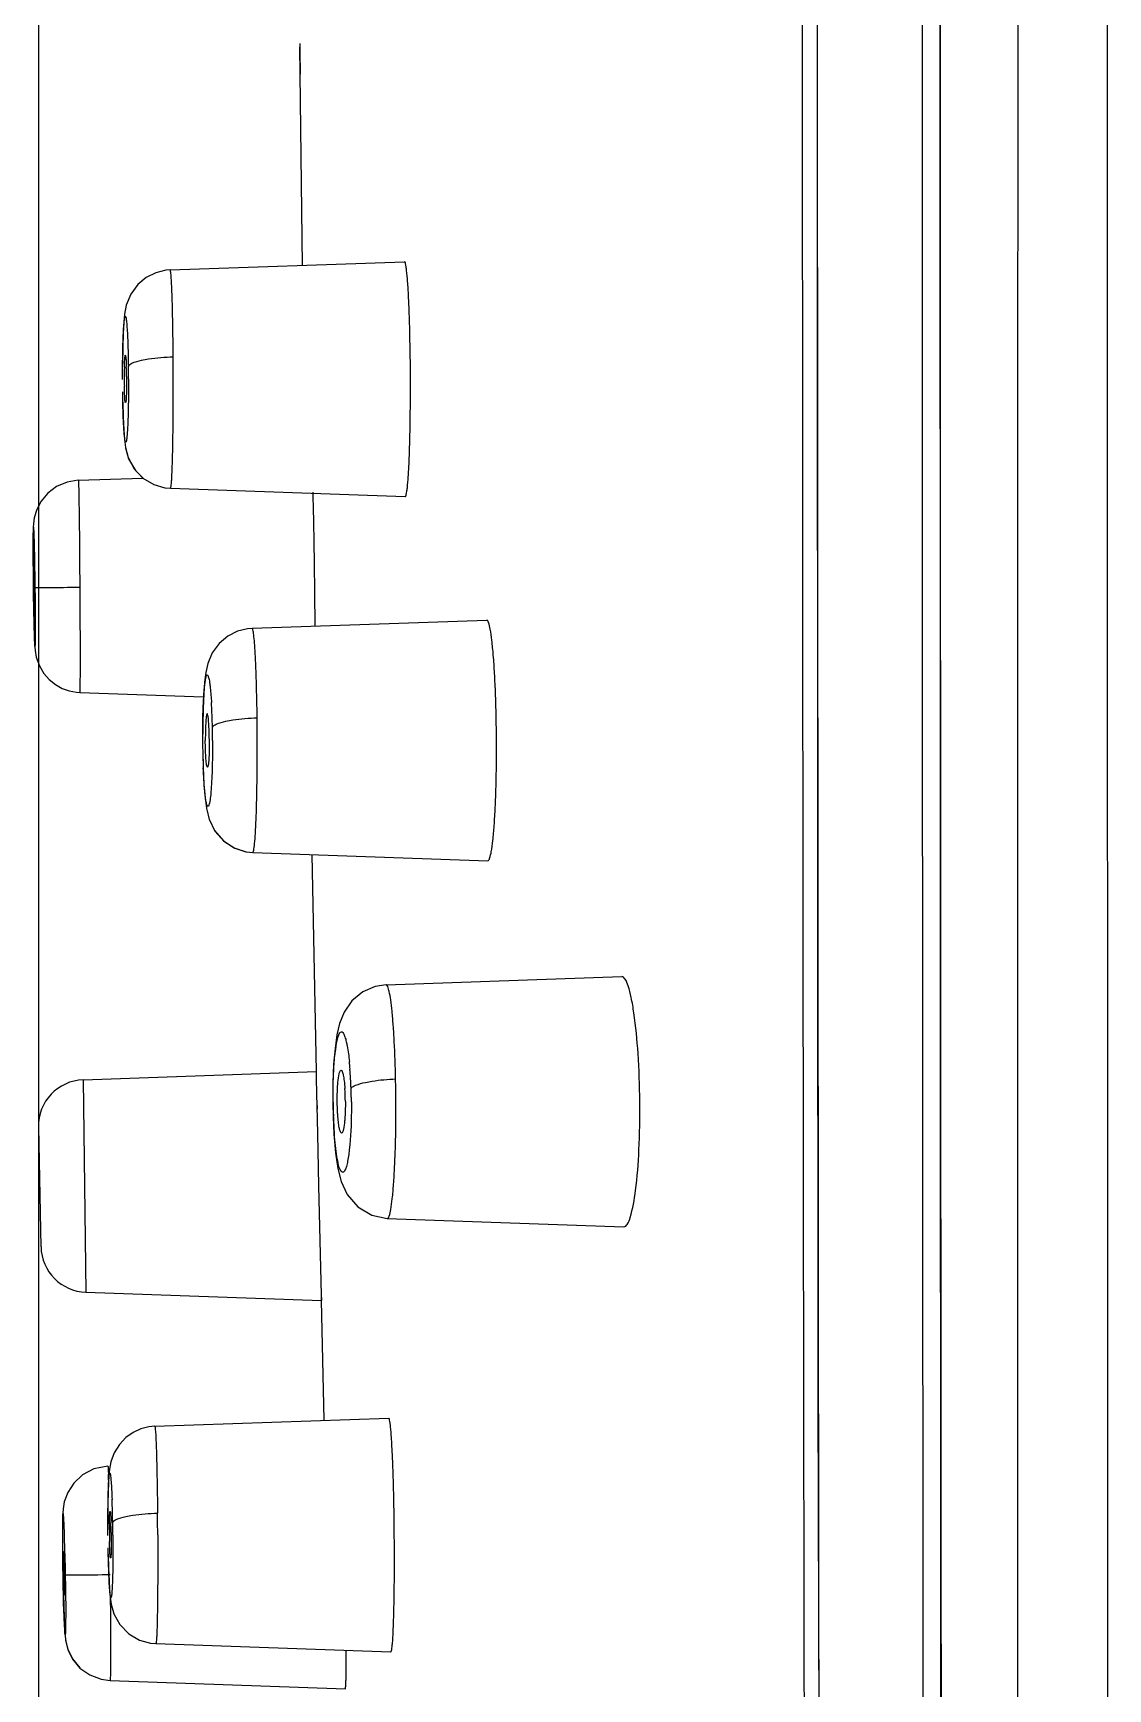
# Model space of a CAD drawing. Extents: x 60834 to 61254, y -28661 to -28364.
# Drawn here: x 61154.52 to 61166.07, y -28553.89 to -28536.1 of the extents above; entities that cross this region are included whole.
import ezdxf

# ---------------------------------------------------------------- set-up
doc = ezdxf.new("R2010")
doc.units = 0
doc.header["$LTSCALE"] = 7
doc.header["$MEASUREMENT"] = 0
doc.layers.add('08_ALL_FEATURES', color=7, linetype='CONTINUOUS')
doc.layers.add('DIM', color=2, linetype='CONTINUOUS')

msp = doc.modelspace()

# ---------------------------------------------------------------- linework, layer by layer
at = {"layer": '08_ALL_FEATURES', "color": 7, "linetype": 'Continuous'}
for p, q in [((61166.066, -28580.161), (61166.058, -28484.966)), ((61164.257, -28526.487), (61164.275, -28571.381)), ((61157.385, -28536.54), (61157.383, -28536.248)), ((61157.385, -28536.49), (61157.385, -28536.532)), ((61157.385, -28536.537), (61157.385, -28536.54)), ((61157.385, -28536.54), (61157.385, -28536.54)), ((61157.41, -28538.593), (61157.385, -28536.54)), ((61155.988, -28538.643), (61158.506, -28538.555)), ((61155.988, -28538.643), (61155.988, -28538.643)), ((61155.479, -28540.063), (61155.484, -28540.227)), ((61155.484, -28540.227), (61155.49, -28540.361)), ((61155.49, -28540.361), (61155.497, -28540.464)), ((61155.001, -28540.904), (61155.696, -28540.88)), ((61155.992, -28540.99), (61158.514, -28541.079)), ((61154.516, -28541.735), (61154.518, -28541.957)), ((61154.521, -28542.2), (61154.523, -28542.326)), ((61154.523, -28542.326), (61154.527, -28542.528)), ((61156.868, -28542.494), (61159.39, -28542.406)), ((61155.017, -28543.184), (61156.347, -28543.23)), ((61156.337, -28543.736), (61156.339, -28543.85)), ((61156.34, -28543.843), (61156.339, -28543.85)), ((61156.339, -28543.85), (61156.343, -28543.989)), ((61156.343, -28543.989), (61156.351, -28544.169)), ((61156.351, -28544.169), (61156.363, -28544.314)), ((61156.381, -28544.443), (61156.408, -28544.549)), ((61156.875, -28544.904), (61159.403, -28544.992)), ((61157.56, -28547.259), (61157.513, -28544.926)), ((61158.308, -28546.326), (61160.842, -28546.238)), ((61158.308, -28546.326), (61158.308, -28546.326)), ((61157.781, -28546.864), (61157.76, -28547.009)), ((61155.054, -28547.346), (61157.56, -28547.259)), ((61155.054, -28547.346), (61155.068, -28548.487)), ((61157.561, -28547.326), (61157.56, -28547.259)), ((61157.565, -28547.497), (61157.561, -28547.326)), ((61157.737, -28547.379), (61157.735, -28547.601)), ((61157.571, -28547.765), (61157.565, -28547.497)), ((61157.735, -28547.601), (61157.739, -28547.745)), ((61157.568, -28547.621), (61157.568, -28547.663)), ((61157.578, -28548.107), (61157.571, -28547.765)), ((61157.742, -28547.733), (61157.739, -28547.745)), ((61157.739, -28547.745), (61157.748, -28547.929)), ((61154.572, -28547.856), (61154.6, -28549.141)), ((61157.748, -28547.929), (61157.766, -28548.132)), ((61157.586, -28548.487), (61157.578, -28548.107)), ((61155.068, -28548.487), (61155.082, -28549.63)), ((61157.613, -28549.662), (61157.586, -28548.487)), ((61158.322, -28548.836), (61158.322, -28548.836)), ((61158.322, -28548.836), (61160.865, -28548.925)), ((61155.082, -28549.63), (61157.614, -28549.718)), ((61157.612, -28549.649), (61157.614, -28549.718)), ((61157.614, -28549.718), (61157.613, -28549.662)), ((61157.644, -28551), (61157.614, -28549.718)), ((61162.949, -28550.767), (61163.014, -28574.506)), ((61155.822, -28551.069), (61158.337, -28550.981)), ((61155.822, -28551.069), (61155.822, -28551.069)), ((61155.323, -28552.444), (61155.327, -28552.598)), ((61155.327, -28552.598), (61155.332, -28552.727)), ((61154.848, -28553.097), (61154.852, -28553.211)), ((61154.851, -28553.19), (61154.855, -28553.278)), ((61155.834, -28553.406), (61158.36, -28553.494)), ((61155.343, -28553.802), (61157.872, -28553.89))]:
    msp.add_line(p, q, dxfattribs=at)
for points in [[(61163.014, -28478.469), (61162.949, -28502.202), (61162.935, -28526.477), (61162.949, -28550.767)], [(61155.988, -28538.643), (61155.94, -28538.647), (61155.834, -28538.673), (61155.732, -28538.724), (61155.64, -28538.801), (61155.565, -28538.904), (61155.517, -28539.023), (61155.499, -28539.119), (61155.49, -28539.21), (61155.484, -28539.328), (61155.479, -28539.475), (61155.477, -28539.649)], [(61155.497, -28540.464), (61155.509, -28540.551), (61155.536, -28540.658), (61155.6, -28540.779), (61155.696, -28540.88), (61155.811, -28540.949), (61155.931, -28540.984), (61155.992, -28540.99)], [(61155.509, -28540.555), (61155.542, -28540.672), (61155.615, -28540.798), (61155.699, -28540.88)], [(61155.001, -28540.904), (61154.883, -28540.923), (61154.767, -28540.972), (61154.673, -28541.042), (61154.603, -28541.127), (61154.554, -28541.218), (61154.528, -28541.306), (61154.519, -28541.371), (61154.517, -28541.408), (61154.516, -28541.446), (61154.516, -28541.497), (61154.516, -28541.563), (61154.516, -28541.735)], [(61154.527, -28542.528), (61154.529, -28542.601), (61154.531, -28542.655), (61154.533, -28542.695), (61154.536, -28542.733), (61154.549, -28542.806), (61154.583, -28542.898), (61154.631, -28542.979), (61154.689, -28543.046), (61154.756, -28543.099), (61154.828, -28543.14), (61154.904, -28543.167), (61154.981, -28543.181), (61155.017, -28543.184)], [(61156.868, -28542.495), (61156.82, -28542.499), (61156.712, -28542.525), (61156.608, -28542.578), (61156.515, -28542.656), (61156.441, -28542.758), (61156.394, -28542.871)], [(61156.394, -28542.871), (61156.372, -28542.971), (61156.359, -28543.073)], [(61156.359, -28543.073), (61156.349, -28543.199), (61156.342, -28543.353), (61156.338, -28543.534), (61156.337, -28543.736)], [(61156.363, -28544.314), (61156.379, -28544.431), (61156.407, -28544.545), (61156.469, -28544.674), (61156.565, -28544.783), (61156.682, -28544.857), (61156.806, -28544.896), (61156.876, -28544.903)], [(61156.466, -28544.669), (61156.56, -28544.778), (61156.677, -28544.855), (61156.802, -28544.895)], [(61158.308, -28546.327), (61158.191, -28546.344), (61158.058, -28546.401), (61157.942, -28546.497), (61157.858, -28546.619), (61157.809, -28546.741), (61157.781, -28546.864)], [(61157.76, -28547.009), (61157.745, -28547.179), (61157.737, -28547.379)], [(61157.766, -28548.132), (61157.791, -28548.298), (61157.827, -28548.439), (61157.891, -28548.579), (61158.005, -28548.713), (61158.154, -28548.802), (61158.322, -28548.836)], [(61155.822, -28551.07), (61155.759, -28551.076), (61155.674, -28551.098), (61155.591, -28551.136), (61155.513, -28551.191), (61155.443, -28551.264), (61155.387, -28551.354), (61155.351, -28551.453), (61155.337, -28551.531), (61155.33, -28551.597), (61155.326, -28551.677), (61155.322, -28551.778), (61155.32, -28551.896), (61155.319, -28552.032), (61155.319, -28552.183)], [(61155.319, -28551.5), (61155.169, -28551.528), (61155.046, -28551.592)], [(61155.046, -28551.592), (61154.952, -28551.68), (61154.887, -28551.781), (61154.85, -28551.882), (61154.837, -28551.958), (61154.834, -28552.005), (61154.833, -28552.053), (61154.832, -28552.115), (61154.832, -28552.194), (61154.832, -28552.29), (61154.835, -28552.528)], [(61155.332, -28552.727), (61155.338, -28552.829), (61155.344, -28552.908)], [(61154.841, -28552.867), (61154.845, -28553.005), (61154.848, -28553.12)], [(61155.344, -28552.908), (61155.355, -28552.982), (61155.384, -28553.084), (61155.447, -28553.2), (61155.544, -28553.3), (61155.66, -28553.367), (61155.778, -28553.4), (61155.834, -28553.405)], [(61154.854, -28553.261), (61154.858, -28553.314), (61154.864, -28553.369), (61154.887, -28553.464), (61154.937, -28553.568), (61155.016, -28553.665), (61155.017, -28553.665)], [(61154.855, -28553.278), (61154.859, -28553.328), (61154.866, -28553.384), (61154.889, -28553.472), (61154.94, -28553.573), (61155.019, -28553.668), (61155.124, -28553.742), (61155.245, -28553.788), (61155.343, -28553.802)]]:
    msp.add_lwpolyline(points, dxfattribs=at)
for centre, radius, start, end in [((95585.885, -28526.542), 34421.818, 179.9392769, 180.0604501), ((82054.079, -28526.504), 20891.139, 179.9227889, 180.0772588), ((61114.648, -28539.887), 41.374, 0.0972, 0.428), ((61160.213, -28539.797), 4.718, 178.6795, 180.241), ((61151.911, -28539.804), 3.608, 0.2291, 1.9729), ((61141.401, -28539.862), 14.139, 0.1811, 0.7337), ((61160.775, -28539.801), 5.28, 180.1693, 180.9725), ((61154.479, -28498.165), 43.891, 270.2489, 270.7021), ((61059.836, -28543.173), 97.713, 0.41009, 0.66209), ((61150.372, -28543.645), 6.07, 2.2834, 3.3229), ((61148.662, -28543.715), 7.782, 1.1412, 2.2957), ((61130.83, -28543.771), 26.095, 0.1585, 0.6885), ((61147.659, -28543.741), 8.785, 0.8802, 1.1777), ((61147.131, -28543.749), 9.313, 0.2994, 0.8795), ((61165.427, -28543.662), 9.089, 180.8529, 181.14), ((61164.43, -28543.686), 8.092, 181.1083, 182.1803), ((61154.371, -28547.514), 3.562, 4.5572, 5.8507), ((61153.356, -28547.594), 4.579, 1.947, 4.5487), ((61155.072, -28547.846), 0.5, 92, 181.2257), ((61143.406, -28547.656), 15.008, 0.2873, 1.219), ((61163.672, -28547.535), 5.933, 180.5064, 181.4516), ((61155.522, -28547.599), 2.349, 0.4319, 3.8991), ((61152.453, -28547.633), 5.483, 1.0316, 2.0345), ((61152.267, -28547.637), 5.67, 0.542, 1.0365), ((61163.324, -28547.544), 5.585, 181.4528, 181.9383), ((61162.598, -28547.576), 4.859, 181.8496, 184.179), ((61155.1, -28549.13), 0.5, 181.2919, 268.0014), ((61146.567, -28551.893), 8.763, 1.5918, 2.0022), ((61142.267, -28552.32), 13.105, 0.9285, 2.036), ((61105.261, -28552.487), 50.594, 0.2829, 0.5472), ((61161.009, -28552.182), 5.673, 179.366, 180.5625), ((61151.08, -28552.253), 4.274, 0.567, 1.96), ((61138.406, -28552.396), 16.967, 0.528, 0.9718), ((61161.577, -28552.181), 6.242, 180.5131, 181.1729), ((61154.78, -28521.745), 30.923, 270.4006, 271.0418)]:
    msp.add_arc(centre, radius, start, end, dxfattribs=at)
for points, knots in [([(61162.867, -28574.431), (61162.84, -28572.433), (61162.818, -28568.437), (61162.818, -28560.446), (61162.795, -28550.458), (61162.784, -28538.473), (61162.783, -28526.488), (61162.786, -28514.502), (61162.794, -28504.515), (61162.806, -28496.525), (61162.819, -28490.532), (61162.818, -28484.538), (61162.84, -28480.542), (61162.867, -28478.544)], [0, 0, 0, 0, 0.062524, 0.125022, 0.250014, 0.375007, 0.5, 0.624993, 0.749986, 0.812483, 0.874978, 0.937476, 1, 1, 1, 1]), ([(61165.109, -28580.022), (61165.105, -28572.138), (61165.099, -28560.292), (61165.097, -28544.48), (61165.105, -28528.617), (61165.095, -28508.801), (61165.099, -28492.951), (61165.104, -28485.036)], [0, 0, 0, 0, 0.249022, 0.374133, 0.499406, 0.750019, 1, 1, 1, 1]), ([(61164.281, -28489.86), (61164.281, -28492.906), (61164.27, -28498.999), (61164.265, -28511.185), (61164.263, -28526.417), (61164.263, -28544.695), (61164.276, -28556.881), (61164.28, -28562.974)], [0, 0, 0, 0, 0.124999, 0.25, 0.5, 0.75, 1, 1, 1, 1]), ([(61157.383, -28536.209), (61157.383, -28536.235), (61157.383, -28536.314), (61157.383, -28536.392), (61157.384, -28536.445)], [0, 0, 0, 0, 0.325802, 1, 1, 1, 1]), ([(61157.384, -28536.445), (61157.384, -28536.45), (61157.385, -28536.465), (61157.385, -28536.48), (61157.385, -28536.49)], [0, 0, 0, 0, 0.336025, 1, 1, 1, 1]), ([(61156.021, -28539.578), (61156.02, -28539.454), (61156.018, -28539.276), (61156.013, -28539.052), (61156.009, -28538.914), (61156.005, -28538.803), (61156, -28538.728), (61155.997, -28538.684), (61155.994, -28538.661), (61155.992, -28538.651), (61155.99, -28538.643), (61155.988, -28538.643)], [0, 0, 0, 0, 0.396159, 0.568996, 0.717559, 0.837821, 0.926298, 0.957908, 0.980771, 0.994696, 1, 1, 1, 1]), ([(61158.571, -28539.816), (61158.57, -28539.655), (61158.567, -28539.421), (61158.559, -28539.124), (61158.551, -28538.935), (61158.542, -28538.78), (61158.533, -28538.675), (61158.525, -28538.613), (61158.519, -28538.582), (61158.515, -28538.565), (61158.509, -28538.555), (61158.506, -28538.555)], [0, 0, 0, 0, 0.381455, 0.553792, 0.70475, 0.828721, 0.921094, 0.954235, 0.978365, 0.993406, 1, 1, 1, 1]), ([(61155.486, -28539.313), (61155.487, -28539.286), (61155.489, -28539.248), (61155.494, -28539.202), (61155.496, -28539.177), (61155.5, -28539.159), (61155.501, -28539.149), (61155.507, -28539.141), (61155.512, -28539.15), (61155.514, -28539.161), (61155.517, -28539.181), (61155.52, -28539.206), (61155.524, -28539.254), (61155.529, -28539.328), (61155.532, -28539.391), (61155.533, -28539.426)], [0, 0, 0, 0, 0.179516, 0.248896, 0.303575, 0.342885, 0.366804, 0.376733, 0.388519, 0.415016, 0.45688, 0.513755, 0.585148, 0.768718, 1, 1, 1, 1]), ([(61155.477, -28539.819), (61155.477, -28539.772), (61155.477, -28539.603), (61155.48, -28539.435), (61155.486, -28539.313)], [0, 0, 0, 0, 0.279592, 1, 1, 1, 1]), ([(61155.496, -28539.688), (61155.497, -28539.679), (61155.498, -28539.648), (61155.499, -28539.617), (61155.5, -28539.595)], [0, 0, 0, 0, 0.296132, 1, 1, 1, 1]), ([(61155.5, -28539.595), (61155.501, -28539.587), (61155.504, -28539.578), (61155.503, -28539.56), (61155.506, -28539.56)], [0, 0, 0, 0, 0.732152, 1, 1, 1, 1]), ([(61155.506, -28539.56), (61155.509, -28539.56), (61155.509, -28539.576), (61155.514, -28539.594), (61155.515, -28539.635), (61155.516, -28539.663), (61155.517, -28539.68)], [0, 0, 0, 0, 0.071197, 0.269411, 0.585714, 1, 1, 1, 1]), ([(61155.533, -28539.426), (61155.534, -28539.446), (61155.536, -28539.531), (61155.538, -28539.616), (61155.539, -28539.681)], [0, 0, 0, 0, 0.23265, 1, 1, 1, 1]), ([(61155.68, -28539.613), (61155.705, -28539.607), (61155.818, -28539.587), (61155.932, -28539.579), (61156.021, -28539.578)], [0, 0, 0, 0, 0.22609, 1, 1, 1, 1]), ([(61155.539, -28539.681), (61155.543, -28539.664), (61155.596, -28539.633), (61155.645, -28539.62), (61155.68, -28539.613)], [0, 0, 0, 0, 0.323634, 1, 1, 1, 1]), ([(61155.54, -28539.817), (61155.54, -28539.898), (61155.54, -28540.016), (61155.537, -28540.167), (61155.534, -28540.265), (61155.53, -28540.348), (61155.526, -28540.412), (61155.52, -28540.46), (61155.518, -28540.482), (61155.511, -28540.494), (61155.506, -28540.489), (61155.505, -28540.481), (61155.502, -28540.468), (61155.499, -28540.449), (61155.495, -28540.413), (61155.491, -28540.357), (61155.486, -28540.276), (61155.481, -28540.14), (61155.479, -28540.031), (61155.478, -28539.955)], [0, 0, 0, 0, 0.198836, 0.290059, 0.37143, 0.440362, 0.494629, 0.532463, 0.552603, 0.556346, 0.559303, 0.566164, 0.577459, 0.593148, 0.613123, 0.665392, 0.732671, 0.812885, 1, 1, 1, 1]), ([(61155.508, -28540.073), (61155.507, -28540.073), (61155.506, -28540.067), (61155.504, -28540.059), (61155.502, -28540.042), (61155.5, -28540.01), (61155.498, -28539.959), (61155.496, -28539.915), (61155.496, -28539.89)], [0, 0, 0, 0, 0.020955, 0.07515, 0.162592, 0.281339, 0.600329, 1, 1, 1, 1]), ([(61155.518, -28539.931), (61155.518, -28539.96), (61155.516, -28540.006), (61155.514, -28540.052), (61155.511, -28540.068)], [0, 0, 0, 0, 0.648348, 1, 1, 1, 1]), ([(61155.519, -28539.79), (61155.519, -28539.825), (61155.519, -28539.872), (61155.519, -28539.919), (61155.518, -28539.931)], [0, 0, 0, 0, 0.76213, 1, 1, 1, 1]), ([(61155.992, -28540.99), (61155.995, -28540.99), (61155.996, -28540.979), (61155.999, -28540.965), (61156.002, -28540.935), (61156.005, -28540.897), (61156.007, -28540.848), (61156.011, -28540.763), (61156.015, -28540.635), (61156.018, -28540.46), (61156.021, -28540.259), (61156.022, -28540.042), (61156.022, -28539.892), (61156.022, -28539.816)], [0, 0, 0, 0, 0.005683, 0.020431, 0.044481, 0.077746, 0.119848, 0.170318, 0.294465, 0.445697, 0.618355, 0.805935, 1, 1, 1, 1]), ([(61158.514, -28541.078), (61158.517, -28541.079), (61158.523, -28541.069), (61158.527, -28541.052), (61158.533, -28541.021), (61158.54, -28540.959), (61158.549, -28540.854), (61158.557, -28540.699), (61158.563, -28540.51), (61158.57, -28540.212), (61158.571, -28539.978), (61158.571, -28539.816)], [0, 0, 0, 0, 0.006442, 0.021283, 0.04527, 0.078294, 0.170483, 0.294495, 0.445587, 0.618102, 1, 1, 1, 1]), ([(61155.001, -28540.904), (61155.003, -28540.904), (61155.001, -28540.916), (61155.005, -28540.929), (61155.004, -28540.958), (61155.005, -28540.995), (61155.006, -28541.043), (61155.008, -28541.125), (61155.009, -28541.248), (61155.012, -28541.418), (61155.014, -28541.612), (61155.015, -28541.823), (61155.016, -28541.969), (61155.017, -28542.044)], [0, 0, 0, 0, 0.005051, 0.019812, 0.043961, 0.077153, 0.119034, 0.1692, 0.292714, 0.44384, 0.616448, 0.803942, 1, 1, 1, 1]), ([(61157.542, -28542.044), (61157.541, -28541.945), (61157.537, -28541.608), (61157.531, -28541.27), (61157.524, -28541.03)], [0, 0, 0, 0, 0.291012, 1, 1, 1, 1]), ([(61154.519, -28542.045), (61154.517, -28541.833), (61154.514, -28540.986), (61154.532, -28541.832), (61154.535, -28542.044)], [0, 0, 0, 0, 0.500492, 1, 1, 1, 1]), ([(61154.524, -28542.02), (61154.523, -28541.995), (61154.523, -28541.948), (61154.523, -28541.892), (61154.523, -28541.857), (61154.522, -28541.838), (61154.525, -28541.829), (61154.523, -28541.822), (61154.524, -28541.822)], [0, 0, 0, 0, 0.389229, 0.713207, 0.835369, 0.925894, 0.981379, 1, 1, 1, 1]), ([(61154.524, -28541.822), (61154.525, -28541.822), (61154.523, -28541.83), (61154.526, -28541.84), (61154.526, -28541.862), (61154.527, -28541.888), (61154.528, -28541.922), (61154.529, -28541.974), (61154.529, -28542.015), (61154.529, -28542.044)], [0, 0, 0, 0, 0.019015, 0.075404, 0.167695, 0.291923, 0.443805, 0.61799, 1, 1, 1, 1]), ([(61154.535, -28542.044), (61154.537, -28542.259), (61154.54, -28543.121), (61154.522, -28542.26), (61154.519, -28542.045)], [0, 0, 0, 0, 0.500484, 1, 1, 1, 1]), ([(61154.529, -28542.266), (61154.528, -28542.266), (61154.53, -28542.256), (61154.527, -28542.245), (61154.528, -28542.22), (61154.526, -28542.191), (61154.526, -28542.153), (61154.525, -28542.096), (61154.524, -28542.051), (61154.524, -28542.02)], [0, 0, 0, 0, 0.019906, 0.07846, 0.173141, 0.299817, 0.452938, 0.625751, 1, 1, 1, 1]), ([(61154.529, -28542.044), (61154.53, -28542.072), (61154.53, -28542.113), (61154.53, -28542.166), (61154.531, -28542.199), (61154.53, -28542.226), (61154.531, -28542.248), (61154.529, -28542.257), (61154.531, -28542.266), (61154.529, -28542.266)], [0, 0, 0, 0, 0.382612, 0.555424, 0.706908, 0.831276, 0.923706, 0.980631, 1, 1, 1, 1]), ([(61154.534, -28542.055), (61154.537, -28542.056), (61154.549, -28542.054), (61154.574, -28542.056), (61154.616, -28542.055), (61154.65, -28542.056), (61154.67, -28542.055)], [0, 0, 0, 0, 0.064066, 0.248877, 0.563964, 1, 1, 1, 1]), ([(61155.017, -28542.044), (61155.017, -28542.118), (61155.018, -28542.264), (61155.019, -28542.475), (61155.02, -28542.67), (61155.02, -28542.84), (61155.02, -28542.963), (61155.019, -28543.045), (61155.019, -28543.093), (61155.018, -28543.129), (61155.02, -28543.159), (61155.016, -28543.172), (61155.019, -28543.183), (61155.017, -28543.184)], [0, 0, 0, 0, 0.19611, 0.383656, 0.556263, 0.707423, 0.830926, 0.881051, 0.922886, 0.956035, 0.980154, 0.994912, 1, 1, 1, 1]), ([(61159.495, -28543.699), (61159.494, -28543.533), (61159.49, -28543.293), (61159.476, -28542.988), (61159.463, -28542.794), (61159.448, -28542.638), (61159.431, -28542.514), (61159.417, -28542.45), (61159.4, -28542.406), (61159.39, -28542.406)], [0, 0, 0, 0, 0.380246, 0.551996, 0.702447, 0.826079, 0.91842, 0.976247, 1, 1, 1, 1]), ([(61156.923, -28543.457), (61156.921, -28543.33), (61156.918, -28543.147), (61156.91, -28542.916), (61156.903, -28542.774), (61156.896, -28542.659), (61156.888, -28542.575), (61156.881, -28542.523), (61156.875, -28542.501), (61156.87, -28542.494), (61156.868, -28542.494)], [0, 0, 0, 0, 0.395347, 0.567646, 0.715941, 0.836031, 0.924671, 0.979261, 0.993539, 1, 1, 1, 1]), ([(61156.353, -28543.172), (61156.354, -28543.157), (61156.359, -28543.108), (61156.364, -28543.059), (61156.371, -28543.027)], [0, 0, 0, 0, 0.317265, 1, 1, 1, 1]), ([(61156.371, -28543.027), (61156.373, -28543.021), (61156.376, -28543.011), (61156.38, -28542.999), (61156.388, -28542.993), (61156.395, -28543.002), (61156.399, -28543.014), (61156.405, -28543.035), (61156.41, -28543.062), (61156.413, -28543.083), (61156.415, -28543.095)], [0, 0, 0, 0, 0.133742, 0.217651, 0.26147, 0.313215, 0.410163, 0.557341, 0.754395, 1, 1, 1, 1]), ([(61156.415, -28543.095), (61156.416, -28543.108), (61156.424, -28543.174), (61156.429, -28543.241), (61156.432, -28543.293)], [0, 0, 0, 0, 0.206792, 1, 1, 1, 1]), ([(61156.341, -28543.412), (61156.342, -28543.39), (61156.345, -28543.31), (61156.349, -28543.23), (61156.353, -28543.172)], [0, 0, 0, 0, 0.277962, 1, 1, 1, 1]), ([(61156.338, -28543.703), (61156.338, -28543.678), (61156.338, -28543.581), (61156.339, -28543.484), (61156.341, -28543.412)], [0, 0, 0, 0, 0.255888, 1, 1, 1, 1]), ([(61156.386, -28543.412), (61156.384, -28543.412), (61156.38, -28543.422), (61156.377, -28543.436), (61156.374, -28543.463), (61156.37, -28543.515), (61156.367, -28543.595), (61156.366, -28543.662), (61156.366, -28543.699)], [0, 0, 0, 0, 0.024189, 0.082449, 0.17474, 0.298412, 0.620821, 1, 1, 1, 1]), ([(61156.396, -28543.441), (61156.394, -28543.433), (61156.393, -28543.425), (61156.389, -28543.411), (61156.386, -28543.412)], [0, 0, 0, 0, 0.715446, 1, 1, 1, 1]), ([(61156.41, -28543.699), (61156.409, -28543.648), (61156.406, -28543.562), (61156.401, -28543.475), (61156.396, -28543.441)], [0, 0, 0, 0, 0.590148, 1, 1, 1, 1]), ([(61156.442, -28543.56), (61156.448, -28543.543), (61156.502, -28543.514), (61156.552, -28543.501), (61156.587, -28543.493)], [0, 0, 0, 0, 0.330523, 1, 1, 1, 1]), ([(61156.587, -28543.493), (61156.612, -28543.488), (61156.723, -28543.468), (61156.836, -28543.46), (61156.923, -28543.457)], [0, 0, 0, 0, 0.227069, 1, 1, 1, 1]), ([(61156.369, -28543.837), (61156.369, -28543.826), (61156.367, -28543.78), (61156.366, -28543.734), (61156.366, -28543.699)], [0, 0, 0, 0, 0.236914, 1, 1, 1, 1]), ([(61156.389, -28543.986), (61156.385, -28543.986), (61156.382, -28543.966), (61156.376, -28543.942), (61156.373, -28543.893), (61156.37, -28543.857), (61156.369, -28543.837)], [0, 0, 0, 0, 0.078643, 0.279341, 0.593254, 1, 1, 1, 1]), ([(61156.407, -28543.846), (61156.406, -28543.857), (61156.405, -28543.892), (61156.402, -28543.928), (61156.399, -28543.953)], [0, 0, 0, 0, 0.301553, 1, 1, 1, 1]), ([(61156.409, -28543.699), (61156.409, -28543.711), (61156.409, -28543.761), (61156.408, -28543.81), (61156.407, -28543.846)], [0, 0, 0, 0, 0.259729, 1, 1, 1, 1]), ([(61156.444, -28543.7), (61156.444, -28543.725), (61156.444, -28543.821), (61156.442, -28543.917), (61156.44, -28543.989)], [0, 0, 0, 0, 0.255805, 1, 1, 1, 1]), ([(61156.876, -28544.904), (61156.878, -28544.904), (61156.883, -28544.893), (61156.887, -28544.877), (61156.892, -28544.847), (61156.898, -28544.788), (61156.906, -28544.687), (61156.913, -28544.539), (61156.918, -28544.359), (61156.924, -28544.075), (61156.925, -28543.852), (61156.925, -28543.699)], [0, 0, 0, 0, 0.006503, 0.021582, 0.045783, 0.078989, 0.171451, 0.29551, 0.446492, 0.618779, 1, 1, 1, 1]), ([(61159.403, -28544.992), (61159.413, -28544.992), (61159.429, -28544.948), (61159.443, -28544.884), (61159.459, -28544.761), (61159.472, -28544.604), (61159.483, -28544.41), (61159.494, -28544.105), (61159.496, -28543.864), (61159.495, -28543.699)], [0, 0, 0, 0, 0.023383, 0.080932, 0.173066, 0.296735, 0.447328, 0.619275, 1, 1, 1, 1]), ([(61156.367, -28544.31), (61156.364, -28544.29), (61156.353, -28544.184), (61156.348, -28544.079), (61156.344, -28543.994)], [0, 0, 0, 0, 0.195648, 1, 1, 1, 1]), ([(61156.399, -28543.953), (61156.398, -28543.961), (61156.396, -28543.97), (61156.392, -28543.986), (61156.389, -28543.986)], [0, 0, 0, 0, 0.720084, 1, 1, 1, 1]), ([(61156.44, -28543.989), (61156.438, -28544.069), (61156.431, -28544.197), (61156.421, -28544.327), (61156.41, -28544.375)], [0, 0, 0, 0, 0.617904, 1, 1, 1, 1]), ([(61156.41, -28544.375), (61156.408, -28544.381), (61156.405, -28544.391), (61156.401, -28544.403), (61156.393, -28544.41), (61156.386, -28544.402), (61156.382, -28544.389), (61156.376, -28544.369), (61156.371, -28544.342), (61156.368, -28544.321), (61156.367, -28544.31)], [0, 0, 0, 0, 0.137515, 0.224772, 0.270441, 0.320441, 0.415123, 0.560273, 0.755661, 1, 1, 1, 1]), ([(61158.411, -28547.337), (61158.408, -28547.203), (61158.402, -28547.011), (61158.387, -28546.768), (61158.374, -28546.619), (61158.361, -28546.499), (61158.345, -28546.407), (61158.333, -28546.357), (61158.317, -28546.326), (61158.308, -28546.326)], [0, 0, 0, 0, 0.392707, 0.564017, 0.711596, 0.831324, 0.920119, 0.975791, 1, 1, 1, 1]), ([(61161.036, -28547.581), (61161.034, -28547.408), (61161.023, -28547.09), (61160.988, -28546.716), (61160.948, -28546.475), (61160.916, -28546.35), (61160.889, -28546.274), (61160.856, -28546.237), (61160.841, -28546.238)], [0, 0, 0, 0, 0.375655, 0.693863, 0.816498, 0.908888, 0.969, 1, 1, 1, 1]), ([(61157.767, -28547.019), (61157.773, -28546.976), (61157.781, -28546.919), (61157.803, -28546.859), (61157.815, -28546.832), (61157.84, -28546.829), (61157.855, -28546.854), (61157.869, -28546.889), (61157.877, -28546.919), (61157.881, -28546.937)], [0, 0, 0, 0, 0.395805, 0.520702, 0.59722, 0.644532, 0.715232, 0.832975, 1, 1, 1, 1]), ([(61157.745, -28547.276), (61157.746, -28547.252), (61157.751, -28547.166), (61157.758, -28547.081), (61157.767, -28547.019)], [0, 0, 0, 0, 0.278073, 1, 1, 1, 1]), ([(61157.881, -28546.937), (61157.885, -28546.952), (61157.899, -28547.022), (61157.908, -28547.094), (61157.914, -28547.151)], [0, 0, 0, 0, 0.207707, 1, 1, 1, 1]), ([(61157.804, -28547.284), (61157.806, -28547.274), (61157.81, -28547.26), (61157.819, -28547.244), (61157.824, -28547.244)], [0, 0, 0, 0, 0.679307, 1, 1, 1, 1]), ([(61157.824, -28547.244), (61157.83, -28547.243), (61157.842, -28547.266), (61157.85, -28547.302), (61157.86, -28547.365), (61157.864, -28547.412), (61157.866, -28547.439)], [0, 0, 0, 0, 0.089485, 0.291057, 0.601549, 1, 1, 1, 1]), ([(61157.739, -28547.588), (61157.739, -28547.561), (61157.739, -28547.457), (61157.741, -28547.353), (61157.745, -28547.276)], [0, 0, 0, 0, 0.2559, 1, 1, 1, 1]), ([(61157.784, -28547.581), (61157.784, -28547.566), (61157.784, -28547.509), (61157.786, -28547.451), (61157.788, -28547.409)], [0, 0, 0, 0, 0.259575, 1, 1, 1, 1]), ([(61157.788, -28547.409), (61157.789, -28547.396), (61157.793, -28547.354), (61157.798, -28547.312), (61157.804, -28547.284)], [0, 0, 0, 0, 0.300335, 1, 1, 1, 1]), ([(61157.933, -28547.438), (61157.943, -28547.422), (61157.998, -28547.397), (61158.05, -28547.382), (61158.086, -28547.374)], [0, 0, 0, 0, 0.346445, 1, 1, 1, 1]), ([(61158.086, -28547.374), (61158.111, -28547.369), (61158.218, -28547.35), (61158.327, -28547.34), (61158.411, -28547.337)], [0, 0, 0, 0, 0.229157, 1, 1, 1, 1]), ([(61157.791, -28547.743), (61157.79, -28547.73), (61157.786, -28547.676), (61157.784, -28547.622), (61157.784, -28547.581)], [0, 0, 0, 0, 0.236946, 1, 1, 1, 1]), ([(61157.871, -28547.581), (61157.871, -28547.596), (61157.871, -28547.653), (61157.87, -28547.71), (61157.867, -28547.753)], [0, 0, 0, 0, 0.259524, 1, 1, 1, 1]), ([(61157.936, -28547.583), (61157.936, -28547.636), (61157.935, -28547.824), (61157.926, -28548.013), (61157.907, -28548.148)], [0, 0, 0, 0, 0.279204, 1, 1, 1, 1]), ([(61158.322, -28548.836), (61158.332, -28548.836), (61158.349, -28548.794), (61158.362, -28548.73), (61158.378, -28548.611), (61158.391, -28548.459), (61158.402, -28548.27), (61158.413, -28547.974), (61158.415, -28547.741), (61158.414, -28547.581)], [0, 0, 0, 0, 0.024313, 0.082375, 0.174759, 0.298374, 0.448729, 0.620299, 1, 1, 1, 1]), ([(61160.865, -28548.925), (61160.879, -28548.926), (61160.913, -28548.889), (61160.955, -28548.761), (61161.002, -28548.488), (61161.032, -28548.074), (61161.038, -28547.754), (61161.036, -28547.581)], [0, 0, 0, 0, 0.030701, 0.090311, 0.30479, 0.623551, 1, 1, 1, 1]), ([(61157.83, -28547.919), (61157.824, -28547.918), (61157.814, -28547.898), (61157.806, -28547.866), (61157.797, -28547.81), (61157.793, -28547.767), (61157.791, -28547.743)], [0, 0, 0, 0, 0.092708, 0.2939, 0.602297, 1, 1, 1, 1]), ([(61157.867, -28547.753), (61157.866, -28547.765), (61157.862, -28547.808), (61157.857, -28547.85), (61157.851, -28547.879)], [0, 0, 0, 0, 0.300363, 1, 1, 1, 1]), ([(61157.792, -28548.234), (61157.787, -28548.214), (61157.768, -28548.114), (61157.759, -28548.012), (61157.753, -28547.93)], [0, 0, 0, 0, 0.199446, 1, 1, 1, 1]), ([(61157.851, -28547.879), (61157.848, -28547.889), (61157.845, -28547.902), (61157.835, -28547.919), (61157.83, -28547.919)], [0, 0, 0, 0, 0.68331, 1, 1, 1, 1]), ([(61157.907, -28548.148), (61157.904, -28548.172), (61157.897, -28548.216), (61157.885, -28548.273), (61157.87, -28548.311), (61157.857, -28548.339), (61157.833, -28548.343), (61157.817, -28548.317), (61157.803, -28548.283), (61157.796, -28548.252), (61157.792, -28548.234)], [0, 0, 0, 0, 0.222218, 0.397905, 0.524103, 0.601887, 0.649232, 0.718465, 0.834551, 1, 1, 1, 1]), ([(61158.397, -28552.237), (61158.397, -28552.156), (61158.395, -28551.995), (61158.39, -28551.763), (61158.384, -28551.548), (61158.376, -28551.36), (61158.368, -28551.206), (61158.36, -28551.101), (61158.353, -28551.039), (61158.348, -28551.008), (61158.344, -28550.992), (61158.339, -28550.981), (61158.337, -28550.981)], [0, 0, 0, 0, 0.194242, 0.38161, 0.554056, 0.705176, 0.82933, 0.921768, 0.954904, 0.978987, 0.993878, 1, 1, 1, 1]), ([(61155.822, -28551.069), (61155.824, -28551.069), (61155.825, -28551.078), (61155.827, -28551.088), (61155.829, -28551.111), (61155.833, -28551.154), (61155.836, -28551.23), (61155.84, -28551.341), (61155.844, -28551.479), (61155.847, -28551.639), (61155.85, -28551.817), (61155.852, -28551.94), (61155.852, -28552.004)], [0, 0, 0, 0, 0.005049, 0.018907, 0.041737, 0.073332, 0.161838, 0.282187, 0.43085, 0.603831, 0.795816, 1, 1, 1, 1]), ([(61155.319, -28551.5), (61155.321, -28551.5), (61155.319, -28551.511), (61155.323, -28551.524), (61155.323, -28551.553), (61155.324, -28551.574), (61155.325, -28551.587)], [0, 0, 0, 0, 0.065874, 0.257129, 0.569971, 1, 1, 1, 1]), ([(61155.324, -28551.742), (61155.325, -28551.715), (61155.327, -28551.677), (61155.33, -28551.631), (61155.332, -28551.606), (61155.335, -28551.588), (61155.336, -28551.579), (61155.34, -28551.571), (61155.344, -28551.58), (61155.346, -28551.59), (61155.349, -28551.61), (61155.351, -28551.635), (61155.355, -28551.683), (61155.36, -28551.757), (61155.362, -28551.82), (61155.364, -28551.855)], [0, 0, 0, 0, 0.179864, 0.249319, 0.303987, 0.343167, 0.366759, 0.375793, 0.386953, 0.413304, 0.455199, 0.51221, 0.583816, 0.767983, 1, 1, 1, 1]), ([(61155.32, -28552.245), (61155.32, -28552.198), (61155.319, -28552.03), (61155.32, -28551.863), (61155.324, -28551.742)], [0, 0, 0, 0, 0.279495, 1, 1, 1, 1]), ([(61154.837, -28552.653), (61154.833, -28552.438), (61154.829, -28551.579), (61154.856, -28552.436), (61154.86, -28552.651)], [0, 0, 0, 0, 0.500675, 1, 1, 1, 1]), ([(61155.336, -28552.119), (61155.336, -28552.11), (61155.336, -28552.079), (61155.337, -28552.047), (61155.338, -28552.025)], [0, 0, 0, 0, 0.292977, 1, 1, 1, 1]), ([(61155.338, -28552.025), (61155.339, -28552.016), (61155.342, -28552.007), (61155.339, -28551.987), (61155.343, -28551.986)], [0, 0, 0, 0, 0.735034, 1, 1, 1, 1]), ([(61155.343, -28551.986), (61155.346, -28551.986), (61155.345, -28552.003), (61155.349, -28552.021), (61155.35, -28552.062), (61155.352, -28552.09), (61155.352, -28552.107)], [0, 0, 0, 0, 0.070027, 0.268651, 0.585792, 1, 1, 1, 1]), ([(61155.37, -28552.108), (61155.373, -28552.091), (61155.427, -28552.06), (61155.475, -28552.048), (61155.51, -28552.04)], [0, 0, 0, 0, 0.319948, 1, 1, 1, 1]), ([(61155.51, -28552.04), (61155.535, -28552.034), (61155.648, -28552.014), (61155.763, -28552.006), (61155.852, -28552.004)], [0, 0, 0, 0, 0.225765, 1, 1, 1, 1]), ([(61155.355, -28552.211), (61155.355, -28552.247), (61155.355, -28552.294), (61155.355, -28552.341), (61155.355, -28552.353)], [0, 0, 0, 0, 0.762937, 1, 1, 1, 1]), ([(61155.372, -28552.239), (61155.373, -28552.32), (61155.373, -28552.437), (61155.371, -28552.587), (61155.37, -28552.684), (61155.367, -28552.767), (61155.364, -28552.831), (61155.359, -28552.879), (61155.358, -28552.899), (61155.353, -28552.913), (61155.348, -28552.907), (61155.347, -28552.9), (61155.344, -28552.886), (61155.342, -28552.867), (61155.339, -28552.832), (61155.335, -28552.776), (61155.331, -28552.695), (61155.326, -28552.56), (61155.323, -28552.452), (61155.322, -28552.376)], [0, 0, 0, 0, 0.198929, 0.290224, 0.371661, 0.440633, 0.494897, 0.532663, 0.552608, 0.556083, 0.558745, 0.565521, 0.576795, 0.592495, 0.612502, 0.664876, 0.732291, 0.812649, 1, 1, 1, 1]), ([(61155.347, -28552.488), (61155.346, -28552.488), (61155.346, -28552.482), (61155.344, -28552.474), (61155.343, -28552.458), (61155.34, -28552.427), (61155.338, -28552.376), (61155.337, -28552.333), (61155.337, -28552.309)], [0, 0, 0, 0, 0.020157, 0.074159, 0.161614, 0.280461, 0.59978, 1, 1, 1, 1]), ([(61155.355, -28552.353), (61155.355, -28552.381), (61155.353, -28552.424), (61155.352, -28552.468), (61155.349, -28552.483)], [0, 0, 0, 0, 0.649135, 1, 1, 1, 1]), ([(61155.854, -28552.237), (61155.855, -28552.313), (61155.855, -28552.462), (61155.855, -28552.678), (61155.853, -28552.877), (61155.851, -28553.052), (61155.849, -28553.179), (61155.846, -28553.263), (61155.844, -28553.313), (61155.842, -28553.351), (61155.84, -28553.38), (61155.837, -28553.394), (61155.837, -28553.405), (61155.834, -28553.406)], [0, 0, 0, 0, 0.194134, 0.381797, 0.554528, 0.705802, 0.829974, 0.880446, 0.922542, 0.955792, 0.979814, 0.994506, 1, 1, 1, 1]), ([(61158.36, -28553.494), (61158.362, -28553.494), (61158.366, -28553.483), (61158.37, -28553.467), (61158.374, -28553.436), (61158.38, -28553.375), (61158.386, -28553.269), (61158.391, -28553.115), (61158.396, -28552.927), (61158.398, -28552.712), (61158.399, -28552.479), (61158.398, -28552.319), (61158.397, -28552.237)], [0, 0, 0, 0, 0.005957, 0.020598, 0.044447, 0.077483, 0.16978, 0.293825, 0.445139, 0.617914, 0.805643, 1, 1, 1, 1]), ([(61154.844, -28552.626), (61154.843, -28552.599), (61154.843, -28552.549), (61154.842, -28552.49), (61154.843, -28552.454), (61154.842, -28552.434), (61154.844, -28552.425), (61154.843, -28552.417), (61154.844, -28552.417)], [0, 0, 0, 0, 0.389142, 0.713736, 0.83573, 0.925924, 0.98134, 1, 1, 1, 1]), ([(61154.844, -28552.417), (61154.846, -28552.417), (61154.844, -28552.427), (61154.847, -28552.437), (61154.847, -28552.461), (61154.849, -28552.491), (61154.85, -28552.528), (61154.851, -28552.585), (61154.852, -28552.63), (61154.853, -28552.661)], [0, 0, 0, 0, 0.019552, 0.076506, 0.169421, 0.294325, 0.446779, 0.621075, 1, 1, 1, 1]), ([(61154.86, -28552.651), (61154.863, -28552.806), (61154.868, -28552.948), (61154.862, -28553.417), (61154.84, -28552.95), (61154.84, -28552.808), (61154.837, -28552.653)], [0, 0, 0, 0, 0.35343, 0.500659, 0.647012, 1, 1, 1, 1]), ([(61154.853, -28552.884), (61154.851, -28552.884), (61154.853, -28552.873), (61154.849, -28552.862), (61154.85, -28552.836), (61154.848, -28552.805), (61154.847, -28552.765), (61154.845, -28552.705), (61154.844, -28552.658), (61154.844, -28552.626)], [0, 0, 0, 0, 0.020175, 0.078823, 0.173522, 0.300128, 0.453165, 0.625961, 1, 1, 1, 1]), ([(61154.853, -28552.661), (61154.853, -28552.689), (61154.854, -28552.742), (61154.855, -28552.805), (61154.854, -28552.844), (61154.855, -28552.866), (61154.852, -28552.875), (61154.854, -28552.884), (61154.853, -28552.884)], [0, 0, 0, 0, 0.385642, 0.70944, 0.832941, 0.924517, 0.980824, 1, 1, 1, 1]), ([(61154.86, -28552.666), (61154.863, -28552.668), (61154.875, -28552.666), (61154.9, -28552.668), (61154.943, -28552.667), (61154.977, -28552.668), (61154.997, -28552.668)], [0, 0, 0, 0, 0.066963, 0.252905, 0.567025, 1, 1, 1, 1]), ([(61155.345, -28552.915), (61155.345, -28552.976), (61155.346, -28553.094), (61155.347, -28553.263), (61155.347, -28553.414), (61155.347, -28553.544), (61155.347, -28553.637), (61155.346, -28553.699), (61155.346, -28553.734), (61155.345, -28553.762), (61155.345, -28553.783), (61155.343, -28553.793), (61155.344, -28553.801), (61155.343, -28553.802)], [0, 0, 0, 0, 0.206427, 0.398588, 0.57124, 0.719082, 0.838377, 0.886501, 0.926513, 0.958124, 0.98107, 0.995097, 1, 1, 1, 1]), ([(61157.872, -28553.89), (61157.874, -28553.89), (61157.873, -28553.876), (61157.877, -28553.861), (61157.877, -28553.825), (61157.879, -28553.78), (61157.88, -28553.722), (61157.881, -28553.622), (61157.881, -28553.542), (61157.881, -28553.485)], [0, 0, 0, 0, 0.017281, 0.066823, 0.148465, 0.261639, 0.405275, 0.577512, 1, 1, 1, 1])]:
    msp.add_open_spline(points, degree=3, knots=knots, dxfattribs=at)
at = {"layer": 'DIM'}
msp.add_line((61154.572, -28526.486), (61154.572, -28642.826), dxfattribs=at)

doc.saveas('drawing.dxf')
